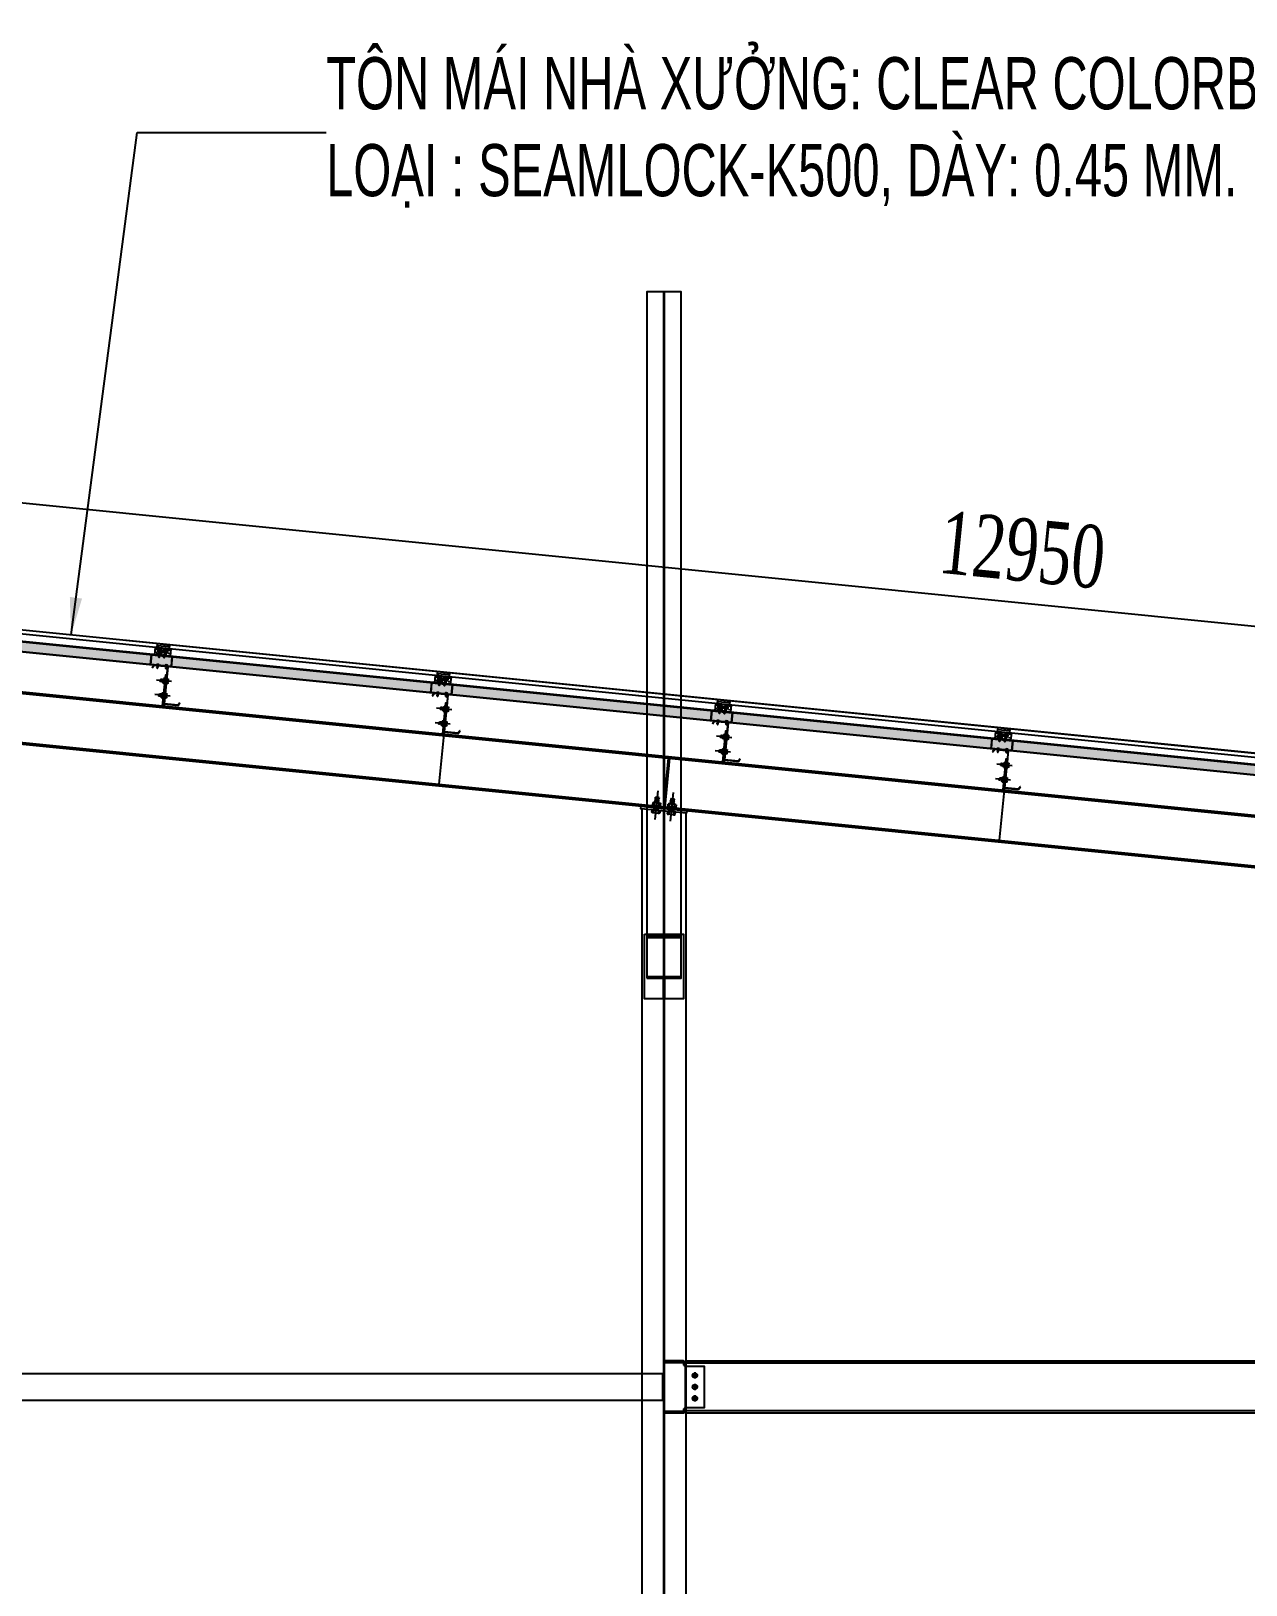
# Model space of a CAD drawing. Header units: inches. Extents: x 340055 to 349452, y -34649 to -30845.
# Drawn here: x 348585.2 to 348643.5, y -31916 to -31841.5 of the extents above; entities that cross this region are included whole.
import ezdxf

# ---------------------------------------------------------------- set-up
doc = ezdxf.new("R2010")
doc.units = ezdxf.units.IN
doc.header["$MEASUREMENT"] = 0
doc.linetypes.add('HIDDEN2', pattern=[4.7625, 3.175, -1.5875])
for name, color, linetype in [('2', 2, 'Continuous'), ('2NET-VE', 8, 'Continuous'), ('3', 3, 'Continuous'), ('5', 5, 'Continuous'), ('7', 7, 'Continuous'), ('8', 8, 'Continuous'), ('DIM', 8, 'Continuous'), ('GIANG', 1, 'Continuous'), ('ROOFING', 4, 'Continuous'), ('STRUCTURE', 1, 'Continuous')]:
    doc.layers.add(name, color=color, linetype=linetype)
doc.styles.add('ST1', font='times.ttf', dxfattribs={"width": 0.7})
doc.styles.add('ST1H', font='vnshxh.shx', dxfattribs={"width": 0.7})
doc.dimstyles.new('100', dxfattribs={"dimtxt": 3, "dimasz": 1.5, "dimexe": 1, "dimexo": 0, "dimgap": 1, "dimtad": 1, "dimdec": 0, "dimlfac": 100, "dimzin": 0, "dimdsep": 46, "dimtxsty": 'ST1', "dimblk": 'OBLIQUE', "dimcen": 1, "dimdle": 1, "dimclrd": 8, "dimclre": 8, "dimclrt": 3, "dimadec": 0, "dimazin": 0, "dimtfac": 1, "dimtdec": 0, "dimtix": 1, "dimtmove": 1, "dimatfit": 3, "dimfxl": 0, "dimtolj": 1, "dimtzin": 0, "dimlwd": -1, "dimlwe": -1, "dimarcsym": 0})
doc.dimstyles.new('3', dxfattribs={"dimtxt": 3.5, "dimasz": 1.8, "dimexe": 1, "dimexo": 0, "dimgap": 1, "dimtad": 1, "dimdec": 0, "dimlfac": 3, "dimzin": 0, "dimdsep": 46, "dimtxsty": 'ST1H', "dimblk": 'OBLIQUE', "dimcen": 1, "dimdle": 1, "dimclrd": 8, "dimclre": 8, "dimclrt": 3, "dimadec": 0, "dimazin": 0, "dimtfac": 1, "dimtdec": 0, "dimtix": 1, "dimtofl": 0, "dimtmove": 1, "dimatfit": 3, "dimfxl": 0, "dimtolj": 1, "dimtzin": 0, "dimlwd": -1, "dimlwe": -1, "dimarcsym": 0})

# ---------------------------------------------------------------- blocks, each defined once
blk = doc.blocks.new('*U75')
at = {"color": 9, "const_width": 22}
blk.add_lwpolyline([(0, 0), (19.2, 0)], dxfattribs=at)
at = {"layer": '2NET-VE', "color": 8, "linetype": 'Continuous', "ltscale": 0.5}
for p, q in [((0, 10.4), (19.2, 10.4)), ((36, 9.2), (35.9, 9.2)), ((0, -10.4), (19.2, -10.4)), ((36, -9.2), (36, -9.2))]:
    blk.add_line(p, q, dxfattribs=at)
at = {"layer": '7', "color": 8, "linetype": 'Continuous'}
for p, q in [((34.7, 8), (36.2, 9.6)), ((35.3, -8), (37.1, 8)), ((36.2, 9.6), (37.1, 8)), ((37.1, 8), (38.7, 9.6)), ((37.7, -8), (39.6, 8)), ((38.7, 9.6), (39.6, 8)), ((39.6, 8), (41.1, 9.6)), ((40.1, -8), (42, 8)), ((41.1, 9.6), (42, 8)), ((42, 8), (43.5, 9.6)), ((42.5, -8), (44.4, 8)), ((43.5, 9.6), (44.4, 8)), ((44.4, 8), (45.9, 9.6)), ((44.9, -8), (46.8, 8)), ((44.9, -8), (46.8, 8)), ((45.9, 9.6), (46.8, 8)), ((46.8, 8), (48.3, 9.6)), ((47.3, -8), (49.2, 8)), ((48.3, 9.6), (49.2, 8)), ((49.2, 8), (50.7, 9.6)), ((49.8, -8), (51.6, 8)), ((49.8, -8), (51.6, 8)), ((49.8, -8), (51.6, 8)), ((50.7, 9.6), (51.6, 8)), ((51.6, 8), (53.2, 9.6)), ((52.2, -8), (54, 8)), ((53.2, 9.6), (54, 8)), ((59.7, 8), (54, 8)), ((59.7, 8), (59.7, -8)), ((35, -8), (34.4, -8)), ((35.3, -8), (34.7, -8)), ((35.3, -8), (36.2, -9.6)), ((36.2, -9.6), (37.7, -8)), ((37.7, -8), (38.6, -9.6)), ((38.6, -9.6), (40.1, -8)), ((40.1, -8), (41, -9.6)), ((41, -9.6), (42.5, -8)), ((42.5, -8), (43.4, -9.6)), ((43.4, -9.6), (44.9, -8)), ((44.9, -8), (45.8, -9.6)), ((45.8, -9.6), (47.3, -8)), ((47.3, -8), (48.2, -9.6)), ((48.2, -9.6), (49.8, -8)), ((49.8, -8), (50.7, -9.6)), ((50.7, -9.6), (52.2, -8)), ((52.2, -8), (59.7, -8))]:
    blk.add_line(p, q, dxfattribs=at)
at = {"layer": '8', "color": 8, "linetype": 'Continuous', "ltscale": 10}
blk.add_line((-43.5, 0), (89.2, 0), dxfattribs=at)
at = {"layer": '8', "color": 8, "linetype": 'Continuous'}
for p, q in [((-12.8, 11), (-12.8, 14.8)), ((-12.8, -14.8), (-12.8, 14.8)), ((-1.2, 18.7), (-11.6, 18.7)), ((-1.7, 11), (-11.1, 11)), ((0, 11), (0, 14.8)), ((0, -14.8), (0, 14.8)), ((19.2, -21.9), (19.2, 21.9)), ((19.2, 21.9), (21.6, 21.9)), ((21.6, -21.9), (21.6, 21.9)), ((21.6, 11), (21.6, 14.8)), ((21.6, -14.8), (21.6, 14.8)), ((22.8, 18.7), (33.3, 18.7)), ((23.3, 11), (32.7, 11)), ((34.4, 11), (34.4, 14.8)), ((34.4, -14.8), (34.4, 14.8)), ((-12.8, -11), (-12.8, -14.8)), ((-11.6, -18.7), (-1.2, -18.7)), ((-1.7, -11), (-11.1, -11)), ((0, -11), (0, -14.8)), ((19.2, -21.9), (21.6, -21.9)), ((21.6, -11), (21.6, -14.8)), ((33.3, -18.7), (22.8, -18.7)), ((23.3, -11), (32.7, -11)), ((34.4, -11), (34.4, -14.8))]:
    blk.add_line(p, q, dxfattribs=at)
for centre, radius, start, end in [((-5.8, 14.8), 6.98, 146.602, 180), ((-7.7, 14.8), 5.12, 180, 228.54763), ((-7.7, 7.1), 5.12, 131.45237, 180), ((-5.1, 14.8), 5.12, 311.45237, 0), ((-5.1, 7.1), 5.12, 0, 48.54763), ((-7, 14.8), 6.98, 0, 33.398), ((28.6, 14.8), 6.98, 146.602, 180), ((26.7, 14.8), 5.12, 180, 228.54763), ((26.7, 7.1), 5.12, 131.45237, 180), ((29.3, 14.8), 5.12, 311.45237, 0), ((29.3, 7.1), 5.12, 0, 48.54763), ((27.4, 14.8), 6.98, 0, 33.398), ((-7.7, -7.1), 5.12, 180, 228.54763), ((-7.7, -14.8), 5.12, 131.45237, 180), ((-5.8, -14.8), 6.98, 180, 213.398), ((-5.1, -7.1), 5.12, 311.45237, 0), ((-5.1, -14.8), 5.12, 0, 48.54763), ((-7, -14.8), 6.98, 326.602, 0), ((26.7, -7.1), 5.12, 180, 228.54763), ((26.7, -14.8), 5.12, 131.45237, 180), ((28.6, -14.8), 6.98, 180, 213.398), ((29.3, -7.1), 5.12, 311.45237, 0), ((29.3, -14.8), 5.12, 0, 48.54763), ((27.4, -14.8), 6.98, 326.602, 0)]:
    blk.add_arc(centre, radius, start, end, dxfattribs=at)
blk = doc.blocks.new('A$C2C995D6F')
at = {"layer": '7'}
for p, q in [((0.252, 0.126), (0, 0.126)), ((0.126, 0.252), (0.126, 0))]:
    blk.add_line(p, q, dxfattribs=at)
blk.add_circle((0.126, 0.126), 0.0917, dxfattribs=at)
blk = doc.blocks.new('A$C69F028B4')
at = {"layer": '2'}
for points in [[(0, 1.617), (1.375, 1.617), (1.375, 1.667), (0, 1.667)], [(0.667, 0.05), (0.708, 0.05), (0.708, 1.617), (0.667, 1.617)], [(0, 0), (1.375, 0), (1.375, 0.05), (0, 0.05)]]:
    blk.add_lwpolyline(points, close=True, dxfattribs=at)
blk = doc.blocks.new('*U82')
at = {"layer": '2NET-VE', "ltscale": 0.5}
for p, q in [((0, 8.3), (9.5, 8.3)), ((22.9, 7.4), (22.9, 7.4)), ((0, -8.3), (9.5, -8.3)), ((22.9, -7.4), (22.9, -7.4))]:
    blk.add_line(p, q, dxfattribs=at)
at = {"layer": '7', "linetype": 'Continuous'}
for p, q in [((21.9, 6.4), (23.1, 7.7)), ((22.3, -6.4), (23.8, 6.4)), ((23.1, 7.7), (23.8, 6.4)), ((23.8, 6.4), (25.1, 7.7)), ((24.3, -6.4), (25.8, 6.4)), ((25.1, 7.7), (25.8, 6.4)), ((25.8, 6.4), (27, 7.7)), ((26.2, -6.4), (27.7, 6.4)), ((27, 7.7), (27.7, 6.4)), ((27.7, 6.4), (28.9, 7.7)), ((28.1, -6.4), (29.6, 6.4)), ((28.9, 7.7), (29.6, 6.4)), ((29.6, 6.4), (30.9, 7.7)), ((30.1, -6.4), (31.6, 6.4)), ((30.1, -6.4), (31.6, 6.4)), ((30.9, 7.7), (31.6, 6.4)), ((31.6, 6.4), (32.8, 7.7)), ((32, -6.4), (33.5, 6.4)), ((32.8, 7.7), (33.5, 6.4)), ((33.5, 6.4), (34.7, 7.7)), ((33.9, -6.4), (35.4, 6.4)), ((33.9, -6.4), (35.4, 6.4)), ((33.9, -6.4), (35.4, 6.4)), ((34.7, 7.7), (35.4, 6.4)), ((35.4, 6.4), (36.7, 7.7)), ((35.9, -6.4), (37.4, 6.4)), ((36.7, 7.7), (37.4, 6.4)), ((41.9, 6.4), (37.4, 6.4)), ((41.9, 6.4), (41.9, -6.4)), ((22.1, -6.4), (21.7, -6.4)), ((22.3, -6.4), (21.9, -6.4)), ((22.3, -6.4), (23.1, -7.7)), ((23.1, -7.7), (24.3, -6.4)), ((24.3, -6.4), (25, -7.7)), ((25, -7.7), (26.2, -6.4)), ((26.2, -6.4), (26.9, -7.7)), ((26.9, -7.7), (28.1, -6.4)), ((28.1, -6.4), (28.9, -7.7)), ((28.9, -7.7), (30.1, -6.4)), ((30.1, -6.4), (30.8, -7.7)), ((30.8, -7.7), (32, -6.4)), ((32, -6.4), (32.7, -7.7)), ((32.7, -7.7), (33.9, -6.4)), ((33.9, -6.4), (34.7, -7.7)), ((34.7, -7.7), (35.9, -6.4)), ((35.9, -6.4), (41.9, -6.4))]:
    blk.add_line(p, q, dxfattribs=at)
at = {"layer": '8', "linetype": 'Continuous'}
for p, q in [((-10.2, 8.8), (-10.2, 11.9)), ((-10.2, -11.9), (-10.2, 11.9)), ((-0.9, 14.9), (-9.3, 14.9)), ((-1.4, 8.8), (-8.9, 8.8)), ((0, 8.8), (0, 11.9)), ((0, -11.9), (0, 11.9)), ((9.5, -17.6), (9.5, 17.6)), ((9.5, 17.6), (11.4, 17.6)), ((11.4, -17.6), (11.4, 17.6)), ((11.4, 8.8), (11.4, 11.9)), ((11.4, -11.9), (11.4, 11.9)), ((12.3, 14.9), (20.7, 14.9)), ((12.8, 8.8), (20.3, 8.8)), ((21.7, 8.8), (21.7, 11.9)), ((21.7, -11.9), (21.7, 11.9)), ((-10.2, -8.8), (-10.2, -11.9)), ((-9.3, -14.9), (-0.9, -14.9)), ((-1.4, -8.8), (-8.9, -8.8)), ((0, -8.8), (0, -11.9)), ((9.5, -17.6), (11.4, -17.6)), ((11.4, -8.8), (11.4, -11.9)), ((20.7, -14.9), (12.3, -14.9)), ((12.8, -8.8), (20.3, -8.8)), ((21.7, -8.8), (21.7, -11.9))]:
    blk.add_line(p, q, dxfattribs=at)
at = {"layer": '8', "ltscale": 10}
blk.add_line((-32.8, 0), (65.5, 0), dxfattribs=at)
at = {"layer": '8', "linetype": 'Continuous'}
for centre, radius, start, end in [((-4.7, 11.9), 5.58, 146.602, 180), ((-6.1, 11.9), 4.1, 180, 228.54763), ((-6.1, 5.7), 4.1, 131.45237, 180), ((-4.1, 11.9), 4.1, 311.45237, 0), ((-4.1, 5.7), 4.1, 0, 48.54763), ((-5.6, 11.9), 5.58, 0, 33.398), ((17, 11.9), 5.58, 146.602, 180), ((15.5, 11.9), 4.1, 180, 228.54763), ((15.5, 5.7), 4.1, 131.45237, 180), ((17.6, 11.9), 4.1, 311.45237, 0), ((17.6, 5.7), 4.1, 0, 48.54763), ((16.1, 11.9), 5.58, 0, 33.398), ((-6.1, -5.7), 4.1, 180, 228.54763), ((-6.1, -11.9), 4.1, 131.45237, 180), ((-4.7, -11.9), 5.58, 180, 213.398), ((-4.1, -5.7), 4.1, 311.45237, 0), ((-4.1, -11.9), 4.1, 0, 48.54763), ((-5.6, -11.9), 5.58, 326.602, 0), ((15.5, -5.7), 4.1, 180, 228.54763), ((15.5, -11.9), 4.1, 131.45237, 180), ((17, -11.9), 5.58, 180, 213.398), ((17.6, -5.7), 4.1, 311.45237, 0), ((17.6, -11.9), 4.1, 0, 48.54763), ((16.1, -11.9), 5.58, 326.602, 0)]:
    blk.add_arc(centre, radius, start, end, dxfattribs=at)
blk = doc.blocks.new('*U81')
at = {"layer": '2NET-VE', "ltscale": 0.5}
for p, q in [((0, 8.3), (9.5, 8.3)), ((22.9, 7.4), (22.9, 7.4)), ((0, -8.3), (9.5, -8.3)), ((22.9, -7.4), (22.9, -7.4))]:
    blk.add_line(p, q, dxfattribs=at)
at = {"layer": '7', "linetype": 'Continuous'}
for p, q in [((21.9, 6.4), (23.1, 7.7)), ((22.3, -6.4), (23.8, 6.4)), ((23.1, 7.7), (23.8, 6.4)), ((23.8, 6.4), (25.1, 7.7)), ((24.3, -6.4), (25.8, 6.4)), ((25.1, 7.7), (25.8, 6.4)), ((25.8, 6.4), (27, 7.7)), ((26.2, -6.4), (27.7, 6.4)), ((27, 7.7), (27.7, 6.4)), ((27.7, 6.4), (28.9, 7.7)), ((28.1, -6.4), (29.6, 6.4)), ((28.9, 7.7), (29.6, 6.4)), ((29.6, 6.4), (30.9, 7.7)), ((30.1, -6.4), (31.6, 6.4)), ((30.1, -6.4), (31.6, 6.4)), ((30.9, 7.7), (31.6, 6.4)), ((31.6, 6.4), (32.8, 7.7)), ((32, -6.4), (33.5, 6.4)), ((32.8, 7.7), (33.5, 6.4)), ((33.5, 6.4), (34.7, 7.7)), ((33.9, -6.4), (35.4, 6.4)), ((33.9, -6.4), (35.4, 6.4)), ((33.9, -6.4), (35.4, 6.4)), ((34.7, 7.7), (35.4, 6.4)), ((35.4, 6.4), (36.7, 7.7)), ((35.9, -6.4), (37.4, 6.4)), ((36.7, 7.7), (37.4, 6.4)), ((41.9, 6.4), (37.4, 6.4)), ((41.9, 6.4), (41.9, -6.4)), ((22.1, -6.4), (21.7, -6.4)), ((22.3, -6.4), (21.9, -6.4)), ((22.3, -6.4), (23.1, -7.7)), ((23.1, -7.7), (24.3, -6.4)), ((24.3, -6.4), (25, -7.7)), ((25, -7.7), (26.2, -6.4)), ((26.2, -6.4), (26.9, -7.7)), ((26.9, -7.7), (28.1, -6.4)), ((28.1, -6.4), (28.9, -7.7)), ((28.9, -7.7), (30.1, -6.4)), ((30.1, -6.4), (30.8, -7.7)), ((30.8, -7.7), (32, -6.4)), ((32, -6.4), (32.7, -7.7)), ((32.7, -7.7), (33.9, -6.4)), ((33.9, -6.4), (34.7, -7.7)), ((34.7, -7.7), (35.9, -6.4)), ((35.9, -6.4), (41.9, -6.4))]:
    blk.add_line(p, q, dxfattribs=at)
at = {"layer": '8', "linetype": 'Continuous'}
for p, q in [((-10.2, 8.8), (-10.2, 11.9)), ((-10.2, -11.9), (-10.2, 11.9)), ((-0.9, 14.9), (-9.3, 14.9)), ((-1.4, 8.8), (-8.9, 8.8)), ((0, 8.8), (0, 11.9)), ((0, -11.9), (0, 11.9)), ((9.5, -17.6), (9.5, 17.6)), ((9.5, 17.6), (11.4, 17.6)), ((11.4, -17.6), (11.4, 17.6)), ((11.4, 8.8), (11.4, 11.9)), ((11.4, -11.9), (11.4, 11.9)), ((12.3, 14.9), (20.7, 14.9)), ((12.8, 8.8), (20.3, 8.8)), ((21.7, 8.8), (21.7, 11.9)), ((21.7, -11.9), (21.7, 11.9)), ((-10.2, -8.8), (-10.2, -11.9)), ((-9.3, -14.9), (-0.9, -14.9)), ((-1.4, -8.8), (-8.9, -8.8)), ((0, -8.8), (0, -11.9)), ((9.5, -17.6), (11.4, -17.6)), ((11.4, -8.8), (11.4, -11.9)), ((20.7, -14.9), (12.3, -14.9)), ((12.8, -8.8), (20.3, -8.8)), ((21.7, -8.8), (21.7, -11.9))]:
    blk.add_line(p, q, dxfattribs=at)
at = {"layer": '8', "ltscale": 10}
blk.add_line((-32.8, 0), (65.5, 0), dxfattribs=at)
at = {"layer": '8', "linetype": 'Continuous'}
for centre, radius, start, end in [((-4.7, 11.9), 5.58, 146.602, 180), ((-6.1, 11.9), 4.1, 180, 228.54763), ((-6.1, 5.7), 4.1, 131.45237, 180), ((-4.1, 11.9), 4.1, 311.45237, 0), ((-4.1, 5.7), 4.1, 0, 48.54763), ((-5.6, 11.9), 5.58, 0, 33.398), ((17, 11.9), 5.58, 146.602, 180), ((15.5, 11.9), 4.1, 180, 228.54763), ((15.5, 5.7), 4.1, 131.45237, 180), ((17.6, 11.9), 4.1, 311.45237, 0), ((17.6, 5.7), 4.1, 0, 48.54763), ((16.1, 11.9), 5.58, 0, 33.398), ((-6.1, -5.7), 4.1, 180, 228.54763), ((-6.1, -11.9), 4.1, 131.45237, 180), ((-4.7, -11.9), 5.58, 180, 213.398), ((-4.1, -5.7), 4.1, 311.45237, 0), ((-4.1, -11.9), 4.1, 0, 48.54763), ((-5.6, -11.9), 5.58, 326.602, 0), ((15.5, -5.7), 4.1, 180, 228.54763), ((15.5, -11.9), 4.1, 131.45237, 180), ((17, -11.9), 5.58, 180, 213.398), ((17.6, -5.7), 4.1, 311.45237, 0), ((17.6, -11.9), 4.1, 0, 48.54763), ((16.1, -11.9), 5.58, 326.602, 0)]:
    blk.add_arc(centre, radius, start, end, dxfattribs=at)
blk = doc.blocks.new('XM150')
at = {"layer": '2', "ltscale": 0.015}
for p, q in [((68.9, 180), (0.9, 180)), ((0.9, 1.1), (0.9, 180)), ((2, 178.9), (2, 0)), ((2, 178.9), (68.3, 178.9)), ((75.4, 166.5), (68.3, 178.9)), ((68.9, 180), (76.4, 167)), ((76.4, 167), (75.4, 166.5)), ((-73.5, 13), (-72.5, 13.5)), ((-66, 0), (-73.5, 13)), ((-72.5, 13.5), (-65.4, 1.1)), ((2, 0), (-66, 0)), ((-65.4, 1.1), (0.9, 1.1))]:
    blk.add_line(p, q, dxfattribs=at)
at = {"layer": '5'}
blk.add_lwpolyline([(8, -10), (8, 140), (2, 140), (2, -10), (8, -10)], close=True, dxfattribs=at)
at = {"layer": 'GIANG', "xscale": 0.7499999999999999, "yscale": 0.7499999999999999, "zscale": 0.7499999999999999}
for name, p in [('*U82', (0.9, 110)), ('*U81', (0.9, 40))]:
    blk.add_blockref(name, p, dxfattribs=at)
blk = doc.blocks.new('*U224')
at = {"layer": '2', "xscale": 0.008333333333333335, "yscale": 0.008333333333333335, "zscale": 0.008333333333333335, "rotation": 5.710593137616317}
blk.add_blockref('XM150', (0.083, -0.704), dxfattribs=at)
blk = doc.blocks.new('*U225')
at = {"layer": 'DIM', "color": 0, "linetype": 'ByBlock', "lineweight": -2, "transparency": 16777216}
for p in [(0, 0), (-11.194, -1.119), (-22.388, -2.239), (-33.583, -3.358), (-44.777, -4.478), (-55.971, -5.597), (-67.165, -6.717), (-78.359, -7.836), (-89.553, -8.955)]:
    blk.add_blockref('*U224', p, dxfattribs=at)
blk = doc.blocks.new('Short_Self_drilling')
at = {"layer": 'STRUCTURE', "color": 1, "linetype": 'Continuous'}
for p, q in [((6.4, 1.7), (-6.4, 1.7)), ((5.1, 3.8), (-5.1, 3.8)), ((-2.6, 2.9), (-5.1, 2.9)), ((-3.4, 3.8), (-3.4, 6.8)), ((3, 7.2), (-3, 7.2)), ((2.6, 2.9), (-2.6, 2.9)), ((-2.1, 2.8), (-2.1, 2.9)), ((6.3, 0), (0, 0)), ((2.2, 2.8), (2.2, 2.9)), ((2.2, -0.5), (2.2, 0)), ((5.1, 2.9), (2.6, 2.9)), ((3.4, 3.8), (3.4, 6.8)), ((3, -1.2), (-2.7, -0.2)), ((3, -2.7), (-2.7, -1.8)), ((3, -4.2), (-2.7, -3.3)), ((3, -5.8), (-2.7, -4.8)), ((3, -7.3), (-2.7, -6.3)), ((-1.9, -8), (-2.7, -7.9)), ((-2.1, -1.4), (-2.1, -0.9)), ((-2.1, -2.9), (-2.1, -2.4)), ((-2.1, -4.4), (-2.1, -3.9)), ((-2.1, -6), (-2.1, -5.4)), ((-2.1, -7.5), (-2.1, -7)), ((-2.1, -12.3), (-2.1, -8.5)), ((3, -8.8), (-1.1, -8.1)), ((2.1, -12.3), (2.1, -9.1)), ((2.2, -2), (2.2, -1.5)), ((2.2, -3.6), (2.2, -3)), ((2.2, -5.1), (2.2, -4.6)), ((2.2, -6.6), (2.2, -6.1)), ((2.2, -8.1), (2.2, -7.6))]:
    blk.add_line(p, q, dxfattribs=at)
blk.add_lwpolyline([(6.4, 1.3), (6.4, 1.7), (2.1, 2.8), (-2.1, 2.8), (-6.4, 1.7), (-6.4, 1.3)], close=True, dxfattribs=at)
for points in [[(-6.4, 1.3, -0.088869), (-6.3, 0), (0, 0)], [(-0.1, 3.8), (-0.3, 6.2, 0.338878), (-3.1, 6.2), (-3.3, 3.8)], [(3.3, 3.8), (3.1, 6.2, 0.338878), (0.3, 6.2), (0.1, 3.8)], [(2.1, -12.3), (0.2, -14.2, -0.333596), (-0.2, -14.2), (-2.1, -12.3)], [(-0.1, -14), (-1, -12.2, -0.148657), (-1.4, -11.2), (-2, -7.7, -0.815006), (-1.2, -7.8, 0.150833), (-0.8, -8.7)], [(2.1, -12.3), (1.7, -11.7, 0.52242), (0.9, -11.7), (-0.2, -14.2)]]:
    blk.add_lwpolyline(points, format="xyb", dxfattribs=at)
for points in [[(3, -1.2), (2.2, -1.5), (-2.1, -0.8), (-2.7, -0.2), (-2.4, 0)], [(3, -2.7), (2.2, -3), (-2.1, -2.4), (-2.7, -1.8), (-2.1, -1.4), (2.2, -2), (3, -2.7)], [(3, -4.2), (2.2, -4.6), (-2.1, -3.9), (-2.7, -3.3), (-2.1, -2.9), (2.2, -3.6), (3, -4.2)], [(3, -5.8), (2.2, -6.1), (-2.1, -5.4), (-2.7, -4.8), (-2.1, -4.4), (2.2, -5.1), (3, -5.8)], [(3, -7.3), (2.2, -7.6), (-2.1, -7), (-2.7, -6.3), (-2.1, -6), (2.2, -6.6), (3, -7.3)], [(-1.8, -8.5), (-2.1, -8.5), (-2.7, -7.9), (-2.1, -7.5), (-1.8, -7.5)], [(-1.3, -7.6), (2.2, -8.1), (3, -8.8)], [(-1.2, 0), (2.2, -0.5), (3, -1.2)], [(3, -8.8), (2.2, -9.1), (-0.8, -8.7)]]:
    blk.add_lwpolyline(points, dxfattribs=at)
for centre, radius, start, end in [((-5, 3.3), 0.455, 109.79487, 250.26739), ((-3, 6.8), 0.429, 90.03113, 180.03113), ((3, 6.8), 0.429, 0.03113, 90.03113), ((5.1, 3.3), 0.435, 279.72757, 80.33469), ((10, 0.2), 3.74, 162.29632, 182.61031)]:
    blk.add_arc(centre, radius, start, end, dxfattribs=at)
blk = doc.blocks.new('gối đỡ 2')
at = {"color": 1, "true_color": 0xfa051e}
for points in [[(328665.5, -35537), (328698.8, -35537), (328698.8, -35520.4), (328665.5, -35520.4)], [(328666, -35536.5), (328698.3, -35536.5), (328698.3, -35520.9), (328666, -35520.9)]]:
    blk.add_lwpolyline(points, close=True, dxfattribs=at)
at = {"color": 1, "xscale": 0.3150483438356407, "yscale": 0.3150483438356407, "zscale": 0.3150483438356407, "rotation": 359.9688728259106}
for p in [(328673.5, -35536.5), (328687.5, -35537)]:
    blk.add_blockref('Short_Self_drilling', p, dxfattribs=at)
blk = doc.blocks.new('AUDIT_I_200512002610-1')
at = {"color": 1, "xscale": 0.96000000076829, "yscale": 0.96000000076829, "zscale": 0.96000000076829, "rotation": 359.9688729454758}
for p in [(28.2, 12.6), (57.5, 12.6)]:
    blk.add_blockref('Short_Self_drilling', p, dxfattribs=at)
blk = doc.blocks.new('A$C6DF15AF1')
at = {"color": 8}
for p, q in [((2.1, 56.5), (0, 15.1)), ((0, 15.1), (89.9, 10.6)), ((0.1, 16.6), (90, 12.1)), ((2, 55), (91.9, 50.5)), ((2.1, 56.5), (92, 52)), ((13.2, 79), (12.1, 56)), ((12.7, 69), (82.6, 65.5)), ((13.2, 79), (83.1, 75.5)), ((20.5, 34.1), (71.4, 31.5)), ((20.9, 43.1), (71.9, 40.5)), ((38.5, 37.7), (28.4, 38.2)), ((33.2, 32.9), (33.7, 43)), ((64.4, 36.4), (54.3, 36.9)), ((59.1, 31.7), (59.6, 41.7)), ((83.1, 75.5), (82, 52.5)), ((92, 52), (89.9, 10.6))]:
    blk.add_line(p, q, dxfattribs=at)
at = {"color": 8, "linetype": 'HIDDEN2'}
for p, q in [((12.1, 56), (10.5, 24.1)), ((10.5, 24.1), (80.4, 20.6)), ((25.5, 25.3), (27, 55.3)), ((65.5, 23.3), (25.5, 25.3)), ((26.4, 42.8), (27, 55.3)), ((66.4, 40.8), (26.4, 42.8)), ((27, 55.3), (67, 53.3)), ((27, 55.3), (67, 53.3)), ((67, 53.3), (65.5, 23.3)), ((67, 53.3), (66.4, 40.8)), ((82, 52.5), (80.4, 20.6))]:
    blk.add_line(p, q, dxfattribs=at)
at = {"color": 8}
for centre, major_axis, start_param, end_param in [((20.7, 38.6), (3.18, 3.18), 0.735405, 3.876998), ((33.4, 37.9), (2.83, 2.83), 5.447794310103061, 11.73097961728265), ((59.4, 36.7), (2.83, 2.83), 5.447794310103061, 11.73097961728265), ((71.6, 36), (3.18, 3.18), 3.876998, 7.018591)]:
    blk.add_ellipse(centre, major_axis=major_axis, ratio=1, start_param=start_param, end_param=end_param, dxfattribs=at)
at = {"color": 9, "rotation": 357.1356216438959}
blk.add_blockref('AUDIT_I_200512002610-1', (-0.6, 4), dxfattribs=at)
blk = doc.blocks.new('_Oblique')
at = {"color": 0, "linetype": 'ByBlock', "lineweight": -2}
blk.add_line((-0.5, -0.5), (0.5, 0.5), dxfattribs=at)
blk = doc.blocks.new('*D432')
at = {"color": 8, "linetype": 'Continuous', "transparency": 16777216}
for p, q in [((348567.484, -31868.468), (348568.186, -31861.447)), ((348697.94, -31875.429), (348567.091, -31862.342)), ((348696.342, -31881.356), (348697.044, -31874.334))]:
    blk.add_line(p, q, dxfattribs=at)
at = {"layer": 'Defpoints', "color": 0, "transparency": 16777216}
for p in [(348568.087, -31862.442), (348567.484, -31868.468), (348696.342, -31881.356)]:
    blk.add_point(p, dxfattribs=at)
at = {"color": 8, "transparency": 16777216, "xscale": 1.5, "yscale": 1.5, "zscale": 1.5}
for p, rotation in [((348568.087, -31862.442), 174.2886250883239), ((348696.945, -31875.329), 354.2886250883239)]:
    blk.add_blockref('_Oblique', p, dxfattribs=dict(at, rotation=rotation))
at = {"color": 3, "transparency": 16777216, "insert": (348632.768, -31866.368), "char_height": 3, "attachment_point": 5, "rotation": 354.28863, "style": 'ST1', "bg_fill": 3, "box_fill_scale": 1.25, "bg_fill_color": 256, "bg_fill_true_color": 13158600, "bg_fill_transparency": 0}
blk.add_mtext('\\A1;12950', dxfattribs=at)

msp = doc.modelspace()

# ---------------------------------------------------------------- hatches: boundary and pattern name
at = {"true_color": 0xf25d0d}
h = msp.add_hatch(dxfattribs=at)
h.set_pattern_fill('FLEX,_O', color=20, scale=0.3)
h.set_pattern_definition([(180, (358432.81765, -30806.88477), (4e-40, 0.075), [0.075, -0.075]), (135, (358432.74265, -30806.88477), (-4e-18, 0.07499999987), [0.01875, -0.0685660173, 0.01875, -0.1060660173])])
h.paths.add_polyline_path([(348567.2339, -31869.4913), (348567.2339, -31869.0007), (348694.897, -31881.7626), (348694.8603, -31882.2467)])
at = {"true_color": 0xf2ee0d}
h = msp.add_hatch(dxfattribs=at)
h.set_pattern_fill('ANSI37,_O', color=2, scale=0.12, angle=-5.709972)
h.set_pattern_definition([(129.29002751, (358358.529861, -31758.775464), (0.011609256595, 0.00949869261), []), (39.29002751, (358358.529861, -31758.775464), (0.00949869261, -0.011609256595), [])])
h.paths.add_polyline_path([(348567.2339, -31869.5006), (348567.2339, -31869.4913), (348694.8603, -31882.2467), (348694.8603, -31882.2568)])

# ---------------------------------------------------------------- linework, layer by layer
at = {"color": 20, "true_color": 0xf25d0d}
msp.add_lwpolyline([(348567.2339, -31869.4913), (348567.2339, -31869.0007), (348694.897, -31881.7626), (348694.8603, -31882.2467), (348567.2339, -31869.4913)], dxfattribs=at)
at = {"color": 2, "true_color": 0xf2ee0d}
msp.add_lwpolyline([(348567.2339, -31869.5006), (348567.2339, -31869.4913), (348694.8603, -31882.2467), (348694.8603, -31882.2568), (348567.2339, -31869.5006)], dxfattribs=at)
at = {"layer": '2', "color": 9}
for p, q in [((348567.3538, -31871.4189), (348688.8442, -31883.5679)), ((348567.3538, -31871.4993), (348688.8442, -31883.6483)), ((348567.3538, -31873.8509), (348688.8442, -31886)), ((348567.3538, -31873.9313), (348688.8442, -31886.0804)), ((348605.0328, -31875.1868), (348604.792, -31877.5948)), ((348615.5737, -31878.6729), (348615.8065, -31876.3446)), ((348615.6334, -31878.6789), (348615.8662, -31876.3505)), ((348631.8988, -31877.8734), (348631.658, -31880.2814))]:
    msp.add_line(p, q, dxfattribs=at)
for points in [[(348614.7588, -31886.8826), (348616.4088, -31886.8826), (348616.4088, -31853.9853), (348614.7588, -31853.9853)], [(348616.6664, -31878.9832), (348614.4773, -31878.7643), (348614.4892, -31878.6449), (348616.6783, -31878.8638)], [(348615.6138, -31905.3153), (348616.5138, -31905.3153), (348616.5138, -31905.2353), (348615.6138, -31905.2353)], [(348688.8842, -31907.7353), (348616.6138, -31907.7353), (348616.6138, -31905.2353), (348688.8842, -31905.2353)], [(348542.1838, -31907.1203), (348615.5338, -31907.1203), (348615.5338, -31905.8503), (348542.1838, -31905.8503)], [(348615.6138, -31907.6553), (348616.5138, -31907.6553), (348616.5138, -31907.7353), (348615.6138, -31907.7353)]]:
    msp.add_lwpolyline(points, close=True, dxfattribs=at)
for points in [[(348615.5538, -31853.9853), (348615.5538, -31966.0853), (348615.6138, -31966.0853), (348615.6138, -31853.9853)], [(348614.5238, -31878.7689), (348614.5238, -31966.0853)], [(348616.6438, -31966.0853), (348616.6438, -31878.9809)], [(348616.6138, -31905.3353), (348688.8842, -31905.3353)], [(348688.8842, -31907.6353), (348616.6138, -31907.6353)]]:
    msp.add_lwpolyline(points, dxfattribs=at)
at = {"layer": '2'}
for points in [[(348614.6538, -31884.7826), (348616.5138, -31884.7826), (348616.5138, -31887.8826), (348614.6538, -31887.8826)], [(348615.5588, -31886.8826), (348615.6088, -31886.8826), (348615.6088, -31887.8826), (348615.5588, -31887.8826)]]:
    msp.add_lwpolyline(points, close=True, dxfattribs=at)
at = {"layer": '2', "color": 9}
msp.add_lwpolyline([(348615.6138, -31905.3153), (348616.5138, -31905.3153), (348616.5138, -31905.3853, 0.4142136), (348616.6138, -31905.4853), (348617.5138, -31905.4853), (348617.5138, -31907.4853), (348616.6138, -31907.4853, 0.4142136), (348616.5138, -31907.5853), (348616.5138, -31907.6553), (348615.6138, -31907.6553), (348615.6138, -31905.3153)], format="xyb", dxfattribs=at)
at = {"layer": 'ROOFING'}
for p, q in [((348696.3422, -31881.3555), (348567.4838, -31868.4697)), ((348696.3413, -31881.3655), (348567.4838, -31868.4797)), ((348696.3237, -31881.5546), (348567.4838, -31868.6707)), ((348695.9071, -31881.8547), (348567.72, -31869.036)), ((348695.951, -31881.8691), (348567.7277, -31869.0468))]:
    msp.add_line(p, q, dxfattribs=at)

# ---------------------------------------------------------------- block references
at = {"color": 8}
for name, p, xscale, yscale, zscale, rotation in [('A$C6DF15AF1', (348591.1413, -31871.5124, 0), 0.008461538423752715, 0.008461538423752715, 0.008461538423752715, 357.3368112912797), ('gối đỡ 2', (358508.7678, -31760.5711), -0.02999999997278919, 0.02999999999883585, 0.03, 354.4724329693962), ('gối đỡ 2', (358522.2008, -31761.9144), -0.02999999997278919, 0.02999999999883585, 0.03, 354.4724329693962), ('A$C6DF15AF1', (348604.5743, -31872.8557, 0), 0.008461538423752715, 0.008461538423752715, 0.008461538423752715, 357.3368112912797), ('gối đỡ 2', (358535.6338, -31763.2577), -0.02999999997278919, 0.02999999999883585, 0.03, 354.4724329693962), ('A$C6DF15AF1', (348618.0073, -31874.199, 0), 0.008461538423752715, 0.008461538423752715, 0.008461538423752715, 357.3368112912797), ('A$C6DF15AF1', (348631.4403, -31875.5423, 0), 0.008461538423752715, 0.008461538423752715, 0.008461538423752715, 357.3368112912797), ('gối đỡ 2', (358549.0669, -31764.601), -0.02999999997278919, 0.02999999999883585, 0.03, 354.4724329693962)]:
    msp.add_blockref(name, p, dxfattribs=dict(at, xscale=xscale, yscale=yscale, zscale=zscale, rotation=rotation))
at = {"layer": '2', "color": 9, "yscale": 1.200000000011642}
for name, p, xscale, zscale in [('*U225', (348578.2966, -31871.5584), -1.200000000011642, 1.2), ('A$C2C995D6F', (348616.9127, -31906.0864), 1.200000000011642, 1.200000000011642), ('A$C2C995D6F', (348616.9127, -31906.6364), 1.200000000011642, 1.200000000011642), ('A$C2C995D6F', (348616.9127, -31907.1864), 1.200000000011642, 1.200000000011642)]:
    msp.add_blockref(name, p, dxfattribs=dict(at, xscale=xscale, zscale=zscale))
at = {"layer": '2', "color": 9}
for p, xscale, yscale, zscale, rotation in [((348615.2037, -31878.8369), -0.01043478259340544, 0.01043478259816766, 0.01043478260892343, 264.2894070533143), ((348615.94, -31878.9106), 0.01043478259919732, 0.01043478259919732, 0.01043478259919732, 84.28940673529111)]:
    msp.add_blockref('*U75', p, dxfattribs=dict(at, xscale=xscale, yscale=yscale, zscale=zscale, rotation=rotation))
at = {"layer": '2', "xscale": 1.200000000011642, "yscale": 1.200000000011642, "zscale": 1.200000000011642}
msp.add_blockref('A$C69F028B4', (348614.7588, -31886.8826), dxfattribs=at)

# ---------------------------------------------------------------- texts
at = {"layer": '3', "insert": (348599.3872, -31846.3467), "char_height": 2.5, "attachment_point": 4, "style": 'ST1H', "bg_fill": 2}
msp.add_mtext('\\A1;t«n m¸i nhµ x\xadëng: CLEAR COLORBOND, mµu: tr¾ng( Off white) \\PLo¹i : SEAMLOCK-K500, dµy: 0.45 mm.', dxfattribs=at)

# ---------------------------------------------------------------- next in the draw order: dimensions: what is measured, and where the dimension line sits
dim = msp.add_aligned_dim(p1=(348696.3422, -31881.3555), p2=(348567.4838, -31868.4679), distance=-6.0564, dimstyle='100')
dim.commit()
dim.dimension.update_dxf_attribs({"geometry": '*D432', "text_midpoint": (348632.7675, -31866.3677)})

# ---------------------------------------------------------------- next in the draw order: leaders
at = {"color": 9}
msp.add_leader([(348587.1518, -31870.4365), (348590.3211, -31846.3467), (348599.3872, -31846.3467)], dimstyle='3', override={"dimgap": 1, "dimtad": 0}, dxfattribs=at)

doc.saveas('drawing.dxf')
